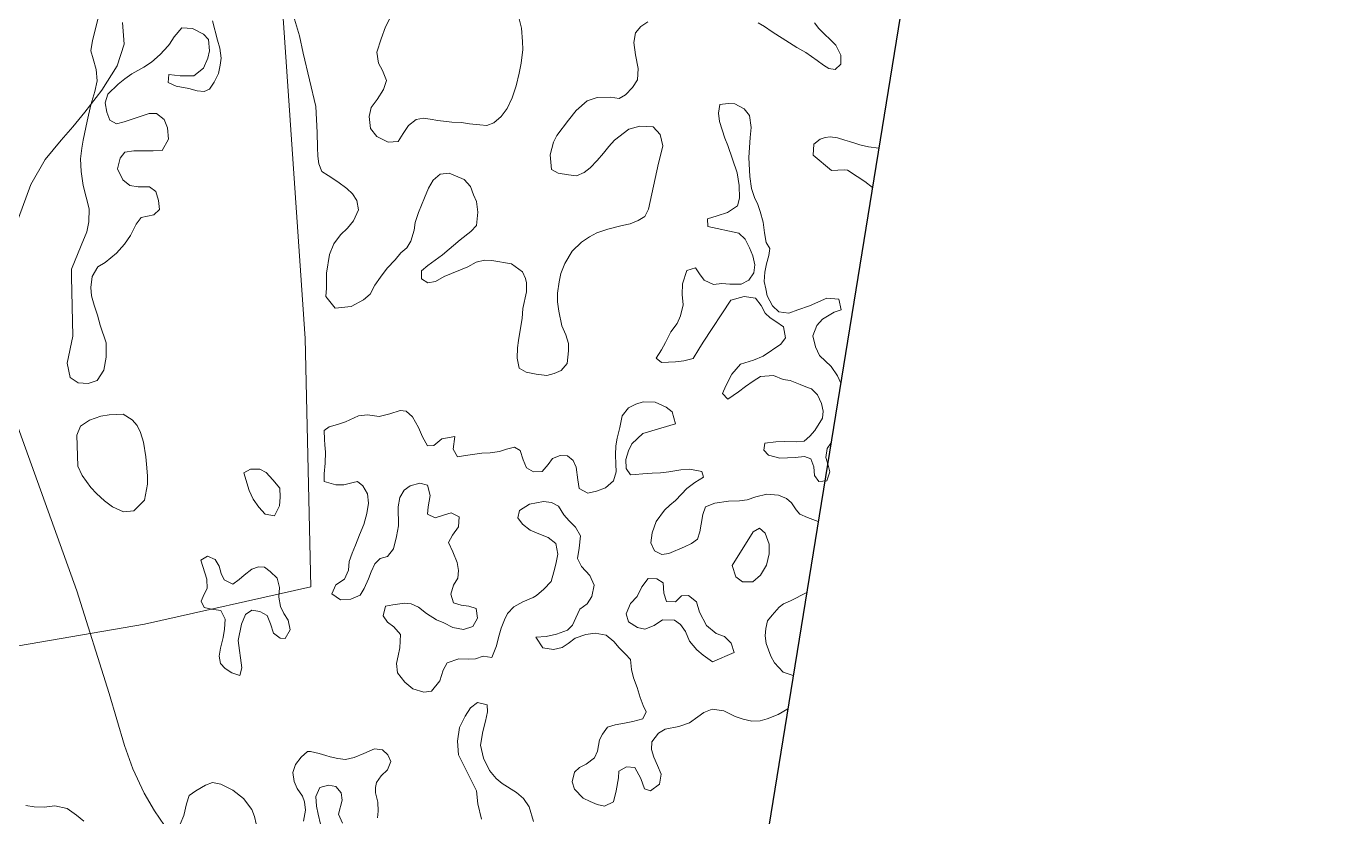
# Model space of a CAD drawing. Header units: metres. Extents: x 4652992 to 4879070, y 2074171 to 2309877.
# Drawn here: x 4654432.9 to 4654521.1, y 2308099.7 to 2308153 of the extents above; entities that cross this region are included whole.
import ezdxf

# ---------------------------------------------------------------- set-up
doc = ezdxf.new("R2010")
doc.units = ezdxf.units.M
doc.header["$MEASUREMENT"] = 0
for name, color, linetype, lineweight in [('Level 1', 2, 'Continuous', 0), ('Level 37', 3, 'Continuous', 0), ('Level 40', 1, 'Continuous', 0)]:
    doc.layers.add(name, color=color, linetype=linetype, lineweight=lineweight)
doc.layers.add('Limite', color=38, linetype='Continuous', lineweight=0, plot=False)

msp = doc.modelspace()

# ---------------------------------------------------------------- linework, layer by layer
at = {"layer": 'Level 1'}
for points in [[(4654432.35182, 2308140.018078, 1341.96), (4654433.173822, 2308142.286413, 1341.8), (4654434.144555, 2308143.977938, 1341.68), (4654435.214442, 2308145.284923, 1341.62), (4654436.012566, 2308146.174817, 1341.56), (4654436.818119, 2308147.169631, 1341.5), (4654437.954745, 2308148.645728, 1341.36), (4654438.98876, 2308150.279054, 1341.32), (4654439.457403, 2308151.751344, 1341.28), (4654439.359841, 2308153.199563, 1341.24)], [(4654442.174051, 2308099.0859, 1343.66), (4654441.509646, 2308100.084576, 1343.54), (4654440.807065, 2308101.258053, 1343.52), (4654440.041839, 2308102.9152, 1343.46), (4654439.499828, 2308104.482306, 1343.42), (4654438.447305, 2308107.989409, 1343), (4654436.268818, 2308114.91351, 1342.7), (4654431.699272, 2308127.633639, 1342.14)]]:
    msp.add_polyline3d(points, dxfattribs=at)
at = {"layer": 'Level 37'}
for points in [[(4654452.388761, 2308192.861637, 1343.082363), (4654447.265871, 2308190.915306, 1342.132363), (4654447.345805, 2308181.879299, 1341.972363), (4654447.612372, 2308177.393826, 1342.392363), (4654448.501553, 2308167.811858, 1344.272363), (4654450.190112, 2308153.504967, 1348.322363), (4654451.654963, 2308131.904718, 1348.582363)], [(4654451.654963, 2308131.904718, 1348.582363), (4654452.046269, 2308115.17566, 1351.742363), (4654440.835905, 2308112.654296, 1344.262363), (4654430.237765, 2308110.827157, 1344.742363)]]:
    msp.add_polyline3d(points, dxfattribs=at)
at = {"layer": 'Level 40', "color": 3}
for points in [[(4654437.861202, 2308154.122912, 1343.407311), (4654437.331182, 2308151.986904, 1343.367311), (4654437.227876, 2308151.2858, 1343.467311), (4654437.372844, 2308150.749962, 1343.527311), (4654437.588737, 2308150.046342, 1343.527311), (4654437.639811, 2308149.283596, 1343.527311), (4654437.483304, 2308148.547077, 1343.527311), (4654437.219346, 2308147.663152, 1343.527311), (4654436.966852, 2308146.546568, 1343.567311), (4654436.694529, 2308145.265026, 1343.687311), (4654436.614181, 2308144.743611, 1343.707311), (4654436.533822, 2308144.007195, 1343.787311), (4654436.566116, 2308143.156066, 1343.907311), (4654436.702719, 2308142.222611, 1344.127311), (4654437.100072, 2308140.653337, 1344.127311), (4654437.096898, 2308139.778598, 1344.327311), (4654436.952912, 2308139.101001, 1344.407311), (4654436.559604, 2308138.181559, 1344.547311), (4654435.928427, 2308136.572612, 1344.667311), (4654435.909624, 2308136.054225, 1344.787311), (4654436.018949, 2308132.054746, 1345.187311)], [(4654450.869085, 2308153.653946, 1350.768935), (4654451.275564, 2308152.301109, 1350.968935), (4654451.528157, 2308151.14444, 1351.048935), (4654452.370541, 2308147.54717, 1351.128935), (4654452.462194, 2308145.785251, 1351.248935), (4654452.495297, 2308144.782206, 1351.408935), (4654452.507864, 2308144.198415, 1351.568935), (4654452.591857, 2308143.683713, 1351.568935), (4654452.789579, 2308143.174468, 1351.408935), (4654453.207404, 2308142.899037, 1351.328935), (4654453.871694, 2308142.464711, 1351.328935), (4654454.476207, 2308142.014384, 1351.328935), (4654454.849583, 2308141.664591, 1351.328935), (4654455.145707, 2308141.219165, 1351.328935), (4654455.260355, 2308140.587742, 1351.328935), (4654454.929586, 2308139.849584, 1351.288935), (4654454.510532, 2308139.350141, 1351.288935), (4654454.04335, 2308138.887785, 1351.288935), (4654453.600998, 2308138.282164, 1351.288935), (4654453.30303, 2308137.565279, 1351.128935), (4654453.110207, 2308136.301876, 1351.128935), (4654453.089358, 2308135.309375, 1351.128935), (4654453.047972, 2308134.736127, 1351.168935), (4654453.690496, 2308133.94618, 1351.288935), (4654454.758513, 2308134.069657, 1351.128935), (4654455.588035, 2308134.516569, 1351.048935), (4654456.037744, 2308134.899291, 1351.048935), (4654456.366366, 2308135.499454, 1351.008935), (4654456.737292, 2308136.035986, 1351.048935), (4654457.179644, 2308136.641607, 1351.048935), (4654457.724077, 2308137.199596, 1351.168935), (4654458.11033, 2308137.677767, 1351.248935), (4654458.521413, 2308138.012672, 1351.248935), (4654458.788112, 2308138.458841, 1351.288935), (4654459.010976, 2308139.218086, 1351.288935), (4654459.067689, 2308139.732973, 1351.328935), (4654459.300055, 2308140.407313, 1351.368935), (4654459.710221, 2308141.379098, 1351.408935), (4654459.969563, 2308142.048166, 1351.368935), (4654460.280712, 2308142.568696, 1351.368935), (4654460.763222, 2308142.972691, 1351.368935), (4654461.370495, 2308143.047795, 1351.408935), (4654462.375974, 2308142.629841, 1351.568935), (4654462.80698, 2308142.158055, 1351.648935), (4654462.993054, 2308141.595722, 1351.688935), (4654463.202425, 2308141.139566, 1351.808935), (4654463.299599, 2308140.42851, 1352.008935), (4654463.215295, 2308139.531457, 1352.248935), (4654462.813714, 2308139.111647, 1352.288935), (4654462.101599, 2308138.558744, 1352.288935), (4654460.922303, 2308137.543485, 1352.208935), (4654459.920805, 2308136.825672, 1352.208935), (4654459.503897, 2308136.464223, 1352.208935), (4654459.501137, 2308135.938792, 1352.688935), (4654459.918962, 2308135.663361, 1352.848935), (4654460.445307, 2308135.75428, 1352.968935), (4654461.024072, 2308136.084099, 1353.088935), (4654462.630697, 2308136.739021, 1353.088935), (4654463.176661, 2308137.047568, 1353.088935), (4654463.741631, 2308137.186304, 1353.328935), (4654464.244678, 2308137.171045, 1353.568935), (4654465.572341, 2308136.939273, 1353.928935), (4654466.300086, 2308136.409498, 1354.408935), (4654466.509457, 2308135.953343, 1354.808935), (4654466.586094, 2308135.66154, 1355.208935), (4654466.565859, 2308135.056475, 1355.408935), (4654466.32123, 2308133.94161, 1355.408935), (4654466.283522, 2308133.256912, 1355.408935), (4654466.199832, 2308132.747297, 1355.568935), (4654466.044102, 2308131.781154, 1355.688935), (4654465.960413, 2308131.271538, 1355.808935), (4654465.949681, 2308130.581569, 1355.968935), (4654466.08548, 2308129.91833, 1356.128935), (4654466.557258, 2308129.632355, 1356.168935), (4654467.231665, 2308129.500561, 1356.128935), (4654467.944698, 2308129.416584, 1356.208935), (4654468.449891, 2308129.539319, 1356.328935), (4654468.918605, 2308129.752231, 1356.368935), (4654469.304858, 2308130.230402, 1356.368935), (4654469.404489, 2308131.069094, 1356.288935), (4654469.401425, 2308131.567981, 1356.208935), (4654469.221176, 2308132.156859, 1356.128935), (4654468.959999, 2308132.761552, 1356.088935), (4654468.753388, 2308133.743139, 1355.968935), (4654468.665717, 2308134.36929, 1355.848935), (4654468.65315, 2308134.953081, 1355.728935), (4654468.768109, 2308135.733413, 1355.688935), (4654468.890424, 2308136.290846, 1355.648935), (4654469.149766, 2308136.959914, 1355.608935), (4654469.644539, 2308137.804435, 1355.608935), (4654470.281549, 2308138.399698, 1355.568935), (4654470.812187, 2308138.766604, 1355.568935), (4654471.319526, 2308139.027334, 1355.568935), (4654472.0485, 2308139.272433, 1355.568935), (4654473.03191, 2308139.523176, 1355.568935), (4654473.564079, 2308139.640639, 1355.648935), (4654474.09257, 2308139.869552, 1355.648935), (4654474.545957, 2308140.140825, 1355.528935), (4654474.791504, 2308140.61881, 1355.288935), (4654475.472972, 2308143.724507, 1354.888935), (4654475.633912, 2308144.329757, 1354.808935), (4654475.756227, 2308144.88719, 1354.688935), (4654475.589774, 2308145.66715, 1354.088935), (4654475.11064, 2308146.176023, 1353.888935), (4654474.218276, 2308146.211998, 1353.688935), (4654473.473975, 2308146.025259, 1353.688935), (4654472.493629, 2308145.27563, 1353.648935), (4654472.119025, 2308144.850548, 1353.648935), (4654471.765572, 2308144.39365, 1353.408935), (4654471.346518, 2308143.894207, 1353.328935), (4654470.873512, 2308143.405307, 1353.328935), (4654470.468253, 2308143.096946, 1353.328935), (4654469.939762, 2308142.868033, 1353.248935), (4654469.394412, 2308142.946924, 1353.168935), (4654468.71418, 2308143.052174, 1353.128935), (4654468.263554, 2308143.306332, 1353.088935), (4654468.170673, 2308144.293376, 1353.088935), (4654468.384034, 2308145.137526, 1353.168935), (4654468.623757, 2308145.588967, 1353.248935), (4654469.413737, 2308146.624941, 1353.488935), (4654469.92169, 2308147.273108, 1353.688935), (4654470.657103, 2308147.932189, 1354.048935), (4654471.3263, 2308148.161287, 1354.048935), (4654472.230313, 2308148.178402, 1354.048935), (4654472.829616, 2308148.088967, 1354.408935), (4654473.250202, 2308148.338967, 1354.848935), (4654473.723208, 2308148.827867, 1354.888935), (4654474.061333, 2308149.343126, 1354.888935), (4654474.089538, 2308150.112728, 1354.808935), (4654473.925231, 2308151.030683, 1354.608935), (4654473.797403, 2308151.85846, 1354.608935), (4654473.910215, 2308152.500798, 1354.608935), (4654474.284819, 2308152.92588, 1354.648935), (4654474.749855, 2308153.250241, 1354.848935)], [(4654436.018949, 2308132.054746, 1345.187311), (4654435.633941, 2308130.24291, 1345.267311), (4654435.825828, 2308129.283022, 1345.267311), (4654436.374498, 2308128.927388, 1345.267311), (4654437.032712, 2308128.872314, 1345.227311), (4654437.653386, 2308129.070481, 1345.187311), (4654438.093624, 2308129.780874, 1345.127311), (4654438.245965, 2308130.641088, 1345.107311), (4654438.253316, 2308131.607134, 1345.047311), (4654437.853858, 2308132.808251, 1344.987311), (4654437.678646, 2308133.488364, 1344.947311), (4654437.456493, 2308134.162523, 1344.907311), (4654437.268761, 2308134.783715, 1344.907311), (4654437.220805, 2308135.34619, 1344.907311), (4654437.301164, 2308136.082606, 1344.927311), (4654437.699674, 2308136.739929, 1344.967311), (4654438.186832, 2308137.026273, 1345.027311), (4654438.945221, 2308137.657574, 1345.087311), (4654439.486638, 2308138.270911, 1345.187311), (4654439.898705, 2308138.848732, 1345.287311), (4654440.275315, 2308139.617944, 1345.407311), (4654440.612269, 2308140.057238, 1345.567311), (4654441.472863, 2308140.238056, 1345.747311), (4654441.841107, 2308140.609651, 1345.867311), (4654441.787939, 2308141.219242, 1345.787311), (4654441.597076, 2308141.825703, 1345.687311), (4654441.17671, 2308142.140277, 1345.487311), (4654440.412093, 2308142.124522, 1345.347311), (4654439.839418, 2308142.223889, 1345.287311), (4654439.373158, 2308142.609086, 1345.087311), (4654439.011228, 2308143.341962, 1344.967311), (4654439.193813, 2308144.0579, 1344.947311), (4654439.509903, 2308144.470658, 1345.027311), (4654440.108666, 2308144.565711, 1345.107311), (4654440.714725, 2308144.551801, 1345.227311), (4654441.429271, 2308144.546873, 1345.327311), (4654442.030117, 2308144.580079, 1345.387311), (4654442.450538, 2308145.340515, 1345.347311), (4654442.384859, 2308146.106187, 1345.167311), (4654442.152269, 2308146.659578, 1345.027311), (4654441.645327, 2308147.068283, 1344.647311), (4654441.144624, 2308147.076445, 1344.267311), (4654440.141113, 2308146.724611, 1344.267311), (4654439.473498, 2308146.520491, 1344.227311), (4654438.941493, 2308146.381349, 1343.947311), (4654438.490872, 2308146.625196, 1343.807311), (4654438.298963, 2308147.15508, 1343.727311), (4654438.190509, 2308147.791104, 1343.707311), (4654438.362656, 2308148.386273, 1343.807311), (4654439.065761, 2308149.044007, 1343.867311), (4654439.507025, 2308149.400974, 1343.947311), (4654439.974365, 2308149.73736, 1344.127311), (4654440.800549, 2308150.186147, 1344.307311), (4654441.300227, 2308150.531412, 1344.587311), (4654441.881278, 2308151.044665, 1344.887311), (4654442.434168, 2308151.640346, 1345.187311), (4654442.517624, 2308151.746487, 1345.767311), (4654442.837892, 2308152.250553, 1345.827311), (4654443.358445, 2308152.837355, 1345.827311), (4654444.081334, 2308152.800041, 1346.167311), (4654444.805248, 2308152.409299, 1346.427311), (4654445.140075, 2308152.050432, 1346.527311), (4654445.208883, 2308151.29949, 1346.527311), (4654445.102458, 2308150.798657, 1346.507311), (4654444.806174, 2308150.120854, 1346.327311), (4654444.166709, 2308149.619304, 1346.087311), (4654443.235191, 2308149.606269, 1345.727311), (4654442.481011, 2308149.711282, 1345.387311), (4654442.438214, 2308149.15163, 1345.847311), (4654442.968114, 2308148.922615, 1346.087311), (4654443.815129, 2308148.752932, 1346.347311), (4654444.389887, 2308148.591718, 1346.567311), (4654444.855122, 2308148.559947, 1347.107311), (4654445.208752, 2308148.719466, 1347.667311), (4654445.537363, 2308149.191145, 1347.667311), (4654445.811736, 2308149.765835, 1347.747311), (4654445.930682, 2308150.325589, 1347.687311), (4654446.001639, 2308150.802813, 1347.447311), (4654445.902576, 2308151.483028, 1347.287311), (4654445.754478, 2308152.004135, 1347.187311), (4654445.423871, 2308153.314319, 1347.007311)], [(4654463.438621, 2308146.31302, 1352.773515), (4654462.729095, 2308146.379259, 1352.673515), (4654462.187981, 2308146.45741, 1352.653515), (4654461.544461, 2308146.479914, 1352.553515), (4654460.592331, 2308146.610099, 1352.333515), (4654460.094583, 2308146.679544, 1352.273515), (4654459.643335, 2308146.754895, 1352.033515), (4654459.14315, 2308146.672418, 1351.733515), (4654458.63182, 2308146.256872, 1351.533515), (4654458.275145, 2308145.718831, 1351.133515), (4654457.932924, 2308145.177887, 1350.973515), (4654457.259276, 2308145.130235, 1350.913515), (4654456.485483, 2308145.52944, 1350.773515), (4654456.070458, 2308146.054754, 1350.653515), (4654455.973272, 2308146.866807, 1350.653515), (4654456.119389, 2308147.477603, 1350.673515), (4654456.51943, 2308148.006938, 1350.693515), (4654456.950819, 2308148.682392, 1350.713515), (4654457.143436, 2308149.299093, 1350.773515), (4654456.88167, 2308149.976534, 1350.773515), (4654456.611197, 2308150.472828, 1350.633515), (4654456.495203, 2308151.197209, 1350.473515), (4654456.782561, 2308152.114955, 1350.333515), (4654457.073751, 2308152.910003, 1350.233515), (4654457.337425, 2308153.436232, 1350.033515)], [(4654466.086032, 2308153.453164, 1353.210038), (4654466.241973, 2308152.81552, 1353.430038), (4654466.314708, 2308151.93037, 1353.430038), (4654466.321571, 2308151.384923, 1353.450038), (4654466.219912, 2308150.472711, 1353.470038), (4654466.089042, 2308149.784007, 1353.490038), (4654465.87925, 2308148.940204, 1353.490038), (4654465.61381, 2308148.123151, 1353.490038), (4654465.279138, 2308147.413307, 1353.450038), (4654464.87319, 2308146.873263, 1353.370038), (4654464.368604, 2308146.446349, 1353.330038), (4654463.899949, 2308146.260916, 1353.250038), (4654463.438621, 2308146.31302, 1352.773515)], [(4654482.189796, 2308153.180444, 1359.488935), (4654482.613446, 2308152.931558, 1359.768935), (4654483.117426, 2308152.573964, 1359.788935), (4654484.296817, 2308151.824337, 1359.908935), (4654484.795894, 2308151.512966, 1360.028935), (4654485.394972, 2308151.181505, 1360.508935), (4654486.156521, 2308150.636454, 1360.708935), (4654486.581041, 2308150.324982, 1360.948935), (4654486.94977, 2308150.100114, 1361.468935), (4654487.381474, 2308150.028464, 1361.808935), (4654487.757893, 2308150.390135, 1361.908935), (4654487.743267, 2308151.011314, 1362.248935), (4654487.408096, 2308151.666733, 1362.368935), (4654486.267166, 2308152.800689, 1362.348935), (4654485.989985, 2308153.173035, 1362.548935)], [(4654487.745104, 2308128.9091, 1361.107192), (4654487.534636, 2308129.38462, 1360.868935), (4654487.104367, 2308130.013907, 1360.588935), (4654486.312047, 2308130.761167, 1360.348935), (4654486.050081, 2308131.341563, 1360.208935), (4654485.868504, 2308132.086758, 1360.028935), (4654486.139172, 2308132.786334, 1360.028935), (4654486.528102, 2308133.205807, 1360.008935), (4654487.302327, 2308133.683586, 1360.048935), (4654487.784073, 2308133.843147, 1360.108935), (4654487.610527, 2308134.55657, 1359.908935), (4654486.820323, 2308134.624847, 1359.828935), (4654485.635358, 2308134.108953, 1359.828935), (4654484.862061, 2308133.842095, 1359.828935), (4654484.247262, 2308133.618789, 1359.588935), (4654483.580728, 2308133.707458, 1359.268935), (4654483.146402, 2308134.111375, 1359.028935), (4654482.800073, 2308134.784114, 1358.728935), (4654482.693899, 2308135.257816, 1358.328935), (4654482.590853, 2308135.745969, 1358.288935), (4654482.639626, 2308136.38457, 1358.288935), (4654482.747317, 2308136.951018, 1357.968935), (4654482.894739, 2308137.494406, 1357.728935), (4654482.969379, 2308137.97702, 1357.408935), (4654482.730152, 2308138.386977, 1357.148935), (4654482.601239, 2308139.031118, 1357.088935), (4654482.530821, 2308139.738901, 1356.788935), (4654482.317545, 2308140.475385, 1356.548935), (4654482.1511, 2308140.946116, 1356.508935), (4654481.93867, 2308141.411007, 1356.488935), (4654481.74323, 2308142.023275, 1356.488935), (4654481.617021, 2308142.817663, 1356.548935), (4654481.554294, 2308144.111984, 1356.908935), (4654481.653191, 2308145.46431, 1357.228935), (4654481.708219, 2308146.131813, 1357.468935), (4654481.599424, 2308146.937781, 1357.348935), (4654481.234752, 2308147.38802, 1357.088935), (4654480.607101, 2308147.725221, 1356.788935), (4654480.162887, 2308147.739069, 1356.488935), (4654479.596777, 2308147.671851, 1356.348935), (4654479.51453, 2308147.085212, 1356.208935), (4654479.587652, 2308146.527676, 1356.168935), (4654479.940154, 2308145.401324, 1356.168935), (4654480.146329, 2308144.907532, 1356.188935), (4654480.778633, 2308143.076569, 1356.188935), (4654480.906618, 2308142.221508, 1356.188935), (4654480.931473, 2308141.372088, 1356.188935), (4654480.787179, 2308140.843151, 1356.128935), (4654480.125465, 2308140.403085, 1355.968935), (4654479.418696, 2308140.168098, 1355.848935), (4654478.778452, 2308139.964983, 1355.828935), (4654478.803814, 2308139.462279, 1356.108935), (4654480.883298, 2308139.014354, 1356.608935), (4654481.300211, 2308138.598857, 1356.748935), (4654481.593876, 2308138.027171, 1356.908935), (4654481.816113, 2308137.469836, 1357.048935), (4654481.968695, 2308136.866178, 1357.168935), (4654481.884672, 2308136.340212, 1357.188935), (4654481.551534, 2308135.834135, 1357.188935), (4654481.033608, 2308135.576289, 1357.168935), (4654480.273752, 2308135.578153, 1356.948935), (4654479.743821, 2308135.609221, 1356.808935), (4654479.18084, 2308135.556454, 1356.628935), (4654478.554965, 2308135.832982, 1356.368935), (4654478.233151, 2308136.274611, 1356.308935), (4654477.959097, 2308136.661408, 1355.948935), (4654477.371094, 2308136.493035, 1355.888935), (4654477.088338, 2308135.59986, 1355.968935), (4654477.066785, 2308134.880395, 1356.108935), (4654477.140331, 2308134.187062, 1356.228935), (4654476.945995, 2308133.426914, 1356.328935), (4654476.719113, 2308132.929648, 1356.428935), (4654476.29578, 2308132.351217, 1356.528935), (4654475.947426, 2308131.63709, 1356.748935), (4654475.677687, 2308131.148435, 1356.768935), (4654475.317753, 2308130.587425, 1356.768935), (4654475.670843, 2308130.290303, 1356.968935), (4654476.617769, 2308130.326252, 1357.028935), (4654477.17272, 2308130.410791, 1357.048935), (4654477.814739, 2308130.553232, 1357.088935), (4654478.176025, 2308131.189366, 1357.088935), (4654478.488622, 2308131.669411, 1357.068935), (4654480.351694, 2308134.491882, 1356.868935), (4654481.242405, 2308134.750231, 1357.008935), (4654482.005812, 2308134.627021, 1357.228935), (4654482.375387, 2308134.13056, 1357.568935), (4654482.652992, 2308133.622417, 1357.908935), (4654482.985541, 2308133.299264, 1358.108935), (4654483.379714, 2308133.054205, 1358.308935), (4654483.883694, 2308132.696612, 1358.528935), (4654484.019286, 2308131.945577, 1358.568935), (4654483.719199, 2308131.523334, 1358.568935), (4654482.517667, 2308130.724267, 1358.568935), (4654481.876071, 2308130.446028, 1358.548935), (4654480.98536, 2308130.187679, 1358.408935), (4654480.405305, 2308129.505022, 1358.348935), (4654479.998456, 2308128.727251, 1358.348935), (4654479.782733, 2308128.212665, 1358.388935), (4654480.145629, 2308127.823099, 1358.668935), (4654480.862711, 2308128.312358, 1358.288935), (4654481.327973, 2308128.671258, 1358.288935), (4654481.83922, 2308129.036, 1358.388935), (4654482.352243, 2308129.340069, 1358.448935), (4654483.219708, 2308129.422139, 1358.628935), (4654483.877282, 2308129.154321, 1359.168935), (4654484.337558, 2308129.076931, 1359.388935), (4654485.009418, 2308128.806243, 1359.788935), (4654485.504945, 2308128.616218, 1360.328935), (4654485.78128, 2308128.515465, 1360.768935), (4654486.183906, 2308128.102838, 1360.768935), (4654486.460158, 2308127.519572, 1360.948935), (4654486.560077, 2308127.016969, 1361.148935), (4654486.517136, 2308126.543066, 1361.308935), (4654486.008934, 2308125.710261, 1361.328935), (4654485.672245, 2308125.32553, 1361.348935), (4654485.27351, 2308124.998502, 1361.348935), (4654484.756513, 2308124.951575, 1361.308935), (4654483.956926, 2308124.9765, 1361.088935), (4654483.3685, 2308124.943924, 1360.988935), (4654482.635863, 2308124.864925, 1360.968935), (4654482.561223, 2308124.382311, 1361.128935), (4654482.890645, 2308124.044707, 1361.348935), (4654483.635287, 2308123.834793, 1361.528935), (4654484.674183, 2308123.882423, 1361.888935), (4654485.300563, 2308123.952611, 1362.248935), (4654485.730916, 2308123.805838, 1362.648935), (4654485.941994, 2308123.265823, 1362.908935), (4654485.977161, 2308122.670675, 1363.108935), (4654486.279786, 2308122.278138, 1363.348935), (4654486.807941, 2308122.307744, 1363.488935), (4654487.0027, 2308122.932095, 1363.308935), (4654486.890271, 2308123.376896, 1362.928935), (4654486.733209, 2308123.890979, 1362.708935), (4654486.835998, 2308124.50365, 1362.228935), (4654487.086242, 2308124.844649, 1362.10147)], [(4654490.311967, 2308144.743789, 1362.188935), (4654489.610598, 2308144.830731, 1362.188935), (4654489.028004, 2308144.962853, 1361.908935), (4654488.831129, 2308145.017484, 1361.428935), (4654488.332475, 2308145.193058, 1361.008935), (4654488.024441, 2308145.2851, 1360.428935), (4654487.533817, 2308145.428904, 1360.288935), (4654487.027556, 2308145.500453, 1360.288935), (4654486.702531, 2308145.445118, 1359.768935), (4654486.368124, 2308145.346431, 1359.148935), (4654485.934561, 2308144.996241, 1358.848935), (4654485.881309, 2308144.268065, 1358.988935), (4654487.115562, 2308143.220914, 1359.588935), (4654487.976772, 2308143.274083, 1359.948935), (4654488.197316, 2308143.259934, 1360.808935), (4654488.863343, 2308142.824548, 1361.068935), (4654489.370451, 2308142.481406, 1361.068935), (4654489.880903, 2308142.084606, 1361.342128)], [(4654486.233135, 2308119.581931, 1364.011079), (4654485.515732, 2308119.84177, 1363.988935), (4654485.002235, 2308120.079504, 1363.808935), (4654484.738445, 2308120.372154, 1363.448935), (4654484.437565, 2308120.837108, 1363.448935), (4654484.099429, 2308121.129657, 1362.988935), (4654483.551226, 2308121.344364, 1362.668935), (4654482.766288, 2308121.426613, 1362.488935), (4654482.025205, 2308121.230281, 1362.408935), (4654481.432816, 2308121.034148, 1362.208935), (4654480.928467, 2308120.970273, 1361.988935), (4654480.193039, 2308120.937685, 1361.988935), (4654479.272936, 2308120.807181, 1361.868935), (4654478.642736, 2308120.573654, 1361.848935), (4654478.453515, 2308120.041971, 1361.988935), (4654478.345405, 2308119.404111, 1362.188935), (4654478.247884, 2308118.884042, 1362.508935), (4654478.096474, 2308118.389753, 1362.648935), (4654477.691144, 2308118.096204, 1362.688935), (4654477.22699, 2308117.874391, 1362.688935), (4654476.17538, 2308117.41049, 1362.488935), (4654475.68528, 2308117.343761, 1362.308935), (4654475.192241, 2308117.607376, 1362.308935), (4654474.949629, 2308118.135606, 1362.308935), (4654475.035452, 2308118.807907, 1361.948935), (4654475.320198, 2308119.57527, 1361.688935), (4654475.873834, 2308120.348741, 1361.368935), (4654476.22838, 2308120.682438, 1361.188935), (4654476.622567, 2308120.993207, 1360.968935), (4654477.00999, 2308121.410254, 1360.648935), (4654477.376956, 2308121.801419, 1360.588935), (4654477.909968, 2308122.204298, 1360.588935), (4654478.493764, 2308122.567029, 1360.308935), (4654478.397296, 2308122.946081, 1359.928935), (4654477.582032, 2308123.094359, 1359.728935), (4654476.981049, 2308123.064825, 1359.608935), (4654476.174933, 2308122.911494, 1359.568935), (4654475.596238, 2308122.847519, 1359.548935), (4654475.044209, 2308122.838158, 1359.528935), (4654474.40852, 2308122.785597, 1359.528935), (4654473.896132, 2308122.753309, 1359.448935), (4654473.578287, 2308122.727028, 1359.028935), (4654473.299695, 2308123.157542, 1358.848935), (4654473.264046, 2308123.749247, 1358.748935), (4654473.451437, 2308124.341252, 1358.608935), (4654473.670984, 2308124.806906, 1358.528935), (4654474.414783, 2308125.497328, 1358.328935), (4654476.625059, 2308126.163868, 1358.308935), (4654476.384443, 2308126.976486, 1358.208935), (4654475.989313, 2308127.280449, 1358.148935), (4654475.242907, 2308127.609793, 1358.028935), (4654474.445551, 2308127.634574, 1357.848935), (4654473.936823, 2308127.481643, 1357.768935), (4654473.437963, 2308127.236802, 1357.748935), (4654473.011453, 2308126.707672, 1357.748935), (4654472.854943, 2308125.914627, 1357.748935), (4654472.682355, 2308125.184758, 1357.808935), (4654472.602187, 2308124.676202, 1358.028935), (4654472.560385, 2308124.07003, 1358.128935), (4654472.589825, 2308123.449591, 1358.328935), (4654472.609396, 2308122.921061, 1358.548935), (4654472.436253, 2308122.326203, 1358.808935), (4654471.901966, 2308121.848635, 1359.108935), (4654471.286014, 2308121.612254, 1359.168935), (4654470.709148, 2308121.487957, 1359.188935), (4654470.12258, 2308121.80028, 1359.048935), (4654470.023728, 2308122.374665, 1358.668935), (4654469.926871, 2308123.233438, 1358.468935), (4654469.72573, 2308123.678419, 1358.168935), (4654469.336809, 2308124.011116, 1358.088935), (4654468.851089, 2308124.033443, 1357.628935), (4654468.329941, 2308123.823043, 1357.388935), (4654468.034218, 2308123.417611, 1357.368935), (4654467.634376, 2308122.943096, 1357.388935), (4654467.036497, 2308122.927929, 1357.228935), (4654466.57506, 2308123.200204, 1357.088935), (4654466.360945, 2308123.722727, 1356.888935), (4654466.143172, 2308124.365894, 1356.628935), (4654465.761015, 2308124.592314, 1356.348935), (4654465.238038, 2308124.442236, 1356.288935), (4654464.760911, 2308124.297965, 1356.048935), (4654464.13326, 2308124.213816, 1356.028935), (4654463.575022, 2308124.175722, 1356.028935), (4654462.47152, 2308124.02199, 1356.048935), (4654461.932465, 2308123.935088, 1356.008935), (4654461.626651, 2308124.445997, 1355.748935), (4654461.738586, 2308125.307924, 1355.548935), (4654460.872372, 2308125.151639, 1355.348935), (4654460.330046, 2308124.705659, 1355.308935), (4654459.906253, 2308124.670618, 1354.848935), (4654459.562074, 2308125.279143, 1354.528935), (4654459.29845, 2308125.916503, 1354.028935), (4654458.904761, 2308126.639865, 1353.608935), (4654458.465056, 2308127.01271, 1353.428935), (4654458.056787, 2308127.049505, 1353.008935), (4654457.369593, 2308126.827392, 1352.808935), (4654456.648968, 2308126.65694, 1352.688935), (4654455.87024, 2308126.767923, 1352.548935), (4654455.245694, 2308126.698141, 1352.428935), (4654454.372551, 2308126.303422, 1352.428935), (4654453.840259, 2308126.110243, 1352.428935), (4654453.285681, 2308125.951505, 1352.528935), (4654452.949762, 2308125.704011, 1352.948935), (4654452.95381, 2308125.103645, 1353.368935), (4654452.996389, 2308124.750374, 1353.948935), (4654453.036418, 2308124.247725, 1353.948935), (4654453.009418, 2308123.503689, 1353.948935), (4654452.942779, 2308122.78258, 1353.948935), (4654452.936958, 2308122.274124, 1353.948935), (4654453.736698, 2308122.054011, 1354.148935), (4654454.268268, 2308122.03749, 1354.208935), (4654454.897194, 2308122.196328, 1354.328935), (4654455.178503, 2308122.259903, 1354.808935), (4654455.54824, 2308121.976015, 1355.008935), (4654455.85095, 2308121.450738, 1355.008935), (4654455.937383, 2308120.818885, 1354.948935), (4654455.827998, 2308120.106337, 1354.888935), (4654455.60956, 2308119.37066, 1354.748935), (4654455.326089, 2308118.677986, 1354.668935), (4654455.042619, 2308117.985311, 1354.548935), (4654454.821797, 2308117.444968, 1354.488935), (4654454.623262, 2308116.870183, 1354.428935), (4654454.587669, 2308116.292745, 1354.388935), (4654454.308578, 2308115.689126, 1354.248935), (4654453.718573, 2308115.297661, 1354.208935), (4654453.456835, 2308114.705556, 1354.328935), (4654454.053272, 2308114.301323, 1354.468935), (4654454.728602, 2308114.330958, 1354.588935), (4654455.368117, 2308114.607586, 1354.828935), (4654455.627304, 2308115.050313, 1355.108935), (4654455.918814, 2308115.7114, 1355.168935), (4654456.109864, 2308116.182761, 1355.168935), (4654456.362288, 2308116.731765, 1355.248935), (4654456.719939, 2308117.079829, 1355.508935), (4654457.20821, 2308117.20688, 1355.828935), (4654457.606222, 2308117.741716, 1356.128935), (4654457.814792, 2308118.569302, 1356.308935), (4654457.94153, 2308119.293364, 1356.448935), (4654457.920461, 2308120.571637, 1356.388935), (4654458.039715, 2308121.192277, 1356.368935), (4654458.339818, 2308121.686765, 1356.328935), (4654458.730901, 2308121.983168, 1356.528935), (4654459.391427, 2308122.150666, 1356.648935), (4654459.89816, 2308122.019209, 1356.868935), (4654460.092372, 2308121.335794, 1357.028935), (4654459.956319, 2308120.56863, 1357.028935), (4654459.907753, 2308120.068735, 1357.108935), (4654460.42125, 2308119.831001, 1357.228935), (4654461.042136, 2308120.021426, 1357.328935), (4654461.501911, 2308120.154184, 1357.628935), (4654462.037695, 2308119.882009, 1357.688935), (4654461.997722, 2308119.215515, 1357.628935), (4654461.5935, 2308118.651944, 1357.388935), (4654461.324999, 2308118.166116, 1357.368935), (4654461.617119, 2308117.523049, 1357.508935), (4654461.907964, 2308116.805293, 1357.508935), (4654462.001882, 2308116.276863, 1357.488935), (4654461.947107, 2308115.748234, 1357.348935), (4654461.667461, 2308115.279626, 1357.188935), (4654461.48007, 2308114.687621, 1357.168935), (4654461.664413, 2308114.096116, 1357.088935), (4654462.18229, 2308113.947438, 1357.268935), (4654462.698337, 2308113.859082, 1357.348935), (4654463.187717, 2308113.716111, 1357.448935), (4654463.271045, 2308113.06989, 1357.328935), (4654462.952314, 2308112.489199, 1357.268935), (4654462.331428, 2308112.298773, 1356.988935), (4654461.615903, 2308112.427077, 1356.628935), (4654461.000837, 2308112.745107, 1356.308935), (4654460.509628, 2308112.9484, 1356.208935), (4654459.841949, 2308113.3669, 1356.088935), (4654459.294466, 2308113.791307, 1355.968935), (4654458.809466, 2308114.023334, 1355.848935), (4654458.344203, 2308114.071542, 1355.468935), (4654457.575898, 2308113.955605, 1355.448935), (4654457.082693, 2308113.87451, 1355.168935), (4654456.925628, 2308113.216476, 1355.228935), (4654457.204221, 2308112.785963, 1355.368935), (4654457.642096, 2308112.47344, 1355.448935), (4654458.079251, 2308111.951217, 1355.468935), (4654458.035453, 2308111.060656, 1355.468935), (4654457.917474, 2308110.514705, 1355.428935), (4654457.823058, 2308110.009003, 1355.428935), (4654457.880994, 2308109.382857, 1355.488935), (4654458.381906, 2308108.742944, 1355.528935), (4654458.926284, 2308108.30417, 1355.608935), (4654459.648573, 2308108.069589, 1355.808935), (4654460.170275, 2308108.144978, 1356.048935), (4654460.733779, 2308108.826539, 1356.188935), (4654460.952218, 2308109.562215, 1356.308935), (4654461.234968, 2308110.04519, 1356.388935), (4654462.023176, 2308110.322019, 1356.668935), (4654462.700335, 2308110.291331, 1357.008935), (4654463.135271, 2308110.309151, 1357.508935), (4654463.653314, 2308110.505184, 1357.608935), (4654464.22946, 2308110.419781, 1357.908935), (4654464.545807, 2308111.195805, 1358.168935), (4654464.698492, 2308111.764783, 1358.308935), (4654464.860491, 2308112.376862, 1358.528935), (4654465.087522, 2308112.94594, 1358.828935), (4654465.297755, 2308113.368493, 1359.008935), (4654465.722989, 2308113.822933, 1359.008935), (4654466.317929, 2308114.168444, 1359.108935), (4654467.03179, 2308114.445173, 1359.388935), (4654467.257381, 2308114.59485, 1359.848935), (4654467.750752, 2308115.020657, 1359.908935), (4654468.234255, 2308115.538373, 1359.868935), (4654468.419816, 2308116.1907, 1359.828935), (4654468.545834, 2308116.705062, 1359.728935), (4654468.691755, 2308117.380317, 1359.708935), (4654468.546498, 2308118.083905, 1359.488935), (4654468.027513, 2308118.502605, 1359.408935), (4654467.396924, 2308118.748799, 1359.288935), (4654466.823328, 2308118.98358, 1359.128935), (4654466.301238, 2308119.387913, 1358.908935), (4654465.994149, 2308119.824133, 1358.808935), (4654466.113957, 2308120.309761, 1358.768935), (4654466.787623, 2308120.744428, 1358.768935), (4654467.731288, 2308120.91518, 1358.928935), (4654468.253545, 2308120.855558, 1358.988935), (4654468.721192, 2308120.612017, 1359.188935), (4654469.100078, 2308120.026519, 1359.468935), (4654469.444978, 2308119.627693, 1359.588935), (4654469.872264, 2308119.19738, 1359.768935), (4654470.2053, 2308118.606074, 1359.868935), (4654470.113823, 2308117.770029, 1360.008935), (4654470.007542, 2308117.071847, 1359.948935), (4654470.27865, 2308116.53791, 1359.948935), (4654470.84587, 2308115.929685, 1360.028935), (4654471.123742, 2308115.289471, 1360.028935), (4654470.970336, 2308114.510794, 1360.028935), (4654470.655985, 2308114.019159, 1359.948935), (4654470.163889, 2308113.668041, 1359.808935), (4654469.902151, 2308113.075936, 1359.768935), (4654469.679499, 2308112.595915, 1359.688935), (4654469.339201, 2308112.259364, 1359.488935), (4654468.596843, 2308111.988343, 1359.268935), (4654467.907819, 2308111.826551, 1359.008935), (4654467.212032, 2308111.771036, 1358.868935), (4654467.668923, 2308111.064994, 1359.268935), (4654468.401801, 2308110.948204, 1359.488935), (4654468.967524, 2308111.089721, 1359.688935), (4654469.380893, 2308111.351683, 1359.808935), (4654469.858741, 2308111.705654, 1360.048935), (4654470.569498, 2308111.968015, 1360.148935), (4654471.211397, 2308112.049311, 1360.208935), (4654471.94117, 2308111.918153, 1360.328935), (4654472.457051, 2308111.485087, 1360.328935), (4654472.827343, 2308111.066187, 1360.388935), (4654473.254629, 2308110.635873, 1360.388935), (4654473.59149, 2308110.268635, 1360.548935), (4654473.640113, 2308109.599388, 1360.608935), (4654473.784815, 2308109.03081, 1360.608935), (4654474.03419, 2308108.396304, 1360.608935), (4654474.228401, 2308107.712889, 1360.508935), (4654474.425162, 2308107.178853, 1360.148935), (4654474.629408, 2308106.748239, 1359.888935), (4654474.409861, 2308106.282585, 1359.488935), (4654473.74623, 2308106.100719, 1359.468935), (4654473.186717, 2308105.987936, 1359.468935), (4654472.549752, 2308105.860685, 1359.428935), (4654472.026775, 2308105.710607, 1359.368935), (4654471.704385, 2308105.25056, 1359.068935), (4654471.500361, 2308104.856741, 1358.808935), (4654471.367413, 2308104.103944, 1358.528935), (4654471.147866, 2308103.63829, 1358.368935), (4654470.597501, 2308103.223897, 1358.368935), (4654470.147596, 2308102.99923, 1358.068935), (4654469.813507, 2308102.691414, 1357.788935), (4654469.642194, 2308102.036234, 1357.608935), (4654469.80242, 2308101.539492, 1357.568935), (4654470.383888, 2308100.928413, 1357.548935), (4654470.857744, 2308100.713606, 1357.548935), (4654471.331601, 2308100.498799, 1357.588935), (4654471.841438, 2308100.381709, 1357.628935), (4654472.441313, 2308100.681265, 1357.648935), (4654472.617005, 2308101.425501, 1357.808935), (4654472.763647, 2308102.310455, 1357.988935), (4654472.799794, 2308102.752882, 1358.268935), (4654473.322217, 2308103.037971, 1358.428935), (4654473.864931, 2308103.00423, 1358.548935), (4654474.280907, 2308102.246426, 1358.808935), (4654474.535217, 2308101.565965, 1358.868935), (4654474.921753, 2308101.428601, 1359.188935), (4654475.538426, 2308101.874681, 1359.168935), (4654475.652745, 2308102.541275, 1359.428935), (4654475.394056, 2308103.13268, 1359.588935), (4654475.143406, 2308103.692498, 1359.688935), (4654475.003638, 2308104.215121, 1359.828935), (4654475.009459, 2308104.723576, 1360.008935), (4654475.476884, 2308105.304468, 1360.228935), (4654475.921855, 2308105.575089, 1360.348935), (4654476.840128, 2308105.765915, 1360.348935), (4654477.54778, 2308106.013909, 1360.388935), (4654478.109289, 2308106.411082, 1360.688935), (4654478.528868, 2308106.701777, 1360.868935), (4654479.095866, 2308106.917984, 1361.068935), (4654479.86345, 2308106.824221, 1361.368935), (4654480.643287, 2308106.443215, 1361.768935), (4654481.166098, 2308106.248583, 1362.068935), (4654481.747177, 2308106.117225, 1362.268935), (4654482.316559, 2308106.138099, 1362.208935), (4654482.793686, 2308106.28237, 1362.268935), (4654483.539149, 2308106.567759, 1362.528935), (4654484.185555, 2308106.950635, 1362.79597)], [(4654436.338746, 2308123.313726, 1347.067311), (4654436.646438, 2308122.68386, 1346.947311), (4654437.218032, 2308121.862909, 1346.967311), (4654437.605014, 2308121.462879, 1346.907311), (4654438.140116, 2308120.971745, 1346.887311), (4654438.690869, 2308120.554264, 1346.767311), (4654439.427304, 2308120.222444, 1346.607311), (4654440.128292, 2308120.297018, 1346.527311), (4654440.826184, 2308121.001869, 1346.527311), (4654441.028607, 2308122.097768, 1346.487311), (4654441.035937, 2308122.63381, 1346.467311), (4654441.002585, 2308123.193359, 1346.467311), (4654440.930646, 2308123.929571, 1346.427311), (4654440.774226, 2308124.913068, 1346.387311), (4654440.566677, 2308125.584302, 1346.307311), (4654440.344513, 2308126.043459, 1346.267311), (4654440.012816, 2308126.417057, 1346.227311), (4654439.394258, 2308126.80205, 1346.207311), (4654438.45961, 2308126.774284, 1346.207311), (4654437.904658, 2308126.670454, 1346.227311), (4654437.13064, 2308126.395505, 1346.307311), (4654436.527689, 2308125.994142, 1346.407311), (4654436.276263, 2308125.38414, 1346.487311), (4654436.338746, 2308123.313726, 1347.067311)], [(4654447.877946, 2308121.659099, 1350.825616), (4654448.159811, 2308121.069768, 1351.095616), (4654448.538494, 2308120.544793, 1351.475616), (4654448.965863, 2308120.070971, 1351.705616), (4654449.59177, 2308119.960876, 1351.755616), (4654449.932916, 2308120.638624, 1351.745616), (4654449.987847, 2308121.21381, 1351.655616), (4654449.946072, 2308121.831197, 1351.435616), (4654449.487731, 2308122.372122, 1351.105616), (4654449.037634, 2308122.880945, 1350.895616), (4654448.611043, 2308123.111002, 1350.645616), (4654447.987586, 2308123.091189, 1350.645616), (4654447.529461, 2308122.855567, 1350.545616), (4654447.877946, 2308121.659099, 1350.825616)], [(4654481.841918, 2308118.868767, 1363.328935), (4654482.283785, 2308119.125022, 1363.448935), (4654482.658457, 2308118.795178, 1363.568935), (4654482.914596, 2308118.054395, 1363.688935), (4654482.934722, 2308117.390855, 1363.668935), (4654482.755924, 2308116.632251, 1363.668935), (4654482.344218, 2308115.965257, 1363.628935), (4654481.81614, 2308115.516423, 1363.588935), (4654481.132771, 2308115.518377, 1363.528935), (4654480.669504, 2308115.850974, 1363.468935), (4654480.430718, 2308116.603271, 1363.428935), (4654481.841918, 2308118.868767, 1363.328935)], [(4654447.147719, 2308111.558131, 1350.187311), (4654447.374145, 2308112.65349, 1350.197311), (4654447.649354, 2308113.305643, 1350.247311), (4654448.058764, 2308113.59636, 1350.387311), (4654448.613742, 2308113.508158, 1351.047311), (4654449.10237, 2308113.250724, 1351.367311), (4654449.317606, 2308112.667761, 1351.347311), (4654449.51937, 2308112.057075, 1351.467311), (4654449.983621, 2308111.720869, 1351.877311), (4654450.322932, 2308111.683413, 1352.427311), (4654450.659644, 2308112.270033, 1352.437311), (4654450.51223, 2308112.923077, 1352.317311), (4654450.223951, 2308113.376169, 1352.247311), (4654449.992589, 2308113.848293, 1352.187311), (4654449.885505, 2308114.478062, 1352.057311), (4654449.925343, 2308115.124067, 1351.777311), (4654449.780496, 2308115.753785, 1351.727311), (4654449.297724, 2308116.215364, 1351.727311), (4654448.927055, 2308116.494828, 1351.237311), (4654448.519462, 2308116.530735, 1350.857311), (4654448.059452, 2308116.356601, 1350.707311), (4654447.552709, 2308115.963684, 1350.707311), (4654447.217265, 2308115.665776, 1350.377311), (4654446.785584, 2308115.341492, 1349.967311), (4654446.207498, 2308115.639634, 1349.837311), (4654446.01335, 2308116.073896, 1349.597311), (4654445.870985, 2308116.573844, 1349.327311), (4654445.588389, 2308117.018195, 1349.017311), (4654445.079048, 2308117.249355, 1348.877311), (4654444.624635, 2308116.960035, 1348.997311), (4654445.034856, 2308115.699303, 1349.127311), (4654445.066416, 2308115.069433, 1349.157311), (4654444.854529, 2308114.67837, 1348.927311), (4654444.647228, 2308114.202742, 1348.677311), (4654444.864656, 2308113.771427, 1348.837311), (4654445.349793, 2308113.674383, 1348.957311), (4654445.973054, 2308113.587731, 1349.077311), (4654446.262256, 2308112.997576, 1349.187311), (4654446.236352, 2308112.310762, 1349.197311), (4654446.135558, 2308111.768202, 1349.117311), (4654445.965298, 2308111.041825, 1348.947311), (4654445.866062, 2308110.506559, 1348.977311), (4654445.964983, 2308110.015301, 1349.117311), (4654446.273513, 2308109.657015, 1349.317311), (4654446.721263, 2308109.384945, 1349.497311), (4654447.25599, 2308109.201938, 1349.697311), (4654447.395556, 2308109.713929, 1349.787311), (4654447.147719, 2308111.558131, 1350.187311)], [(4654479.104845, 2308110.123803, 1362.248935), (4654478.471872, 2308110.56533, 1362.128935), (4654478.057559, 2308110.918101, 1362.108935), (4654477.561582, 2308111.51206, 1362.048935), (4654477.28371, 2308112.152273, 1361.948935), (4654476.957438, 2308112.637302, 1361.908935), (4654476.54185, 2308112.915384, 1361.908935), (4654475.730246, 2308112.943018, 1361.868935), (4654475.174946, 2308112.57458, 1361.828935), (4654474.552785, 2308112.309465, 1361.768935), (4654474.046052, 2308112.440923, 1361.748935), (4654473.457654, 2308112.813568, 1361.668935), (4654473.292494, 2308113.356264, 1361.668935), (4654473.590213, 2308114.046086, 1361.668935), (4654474.021656, 2308114.529261, 1361.668935), (4654474.355911, 2308115.181788, 1361.768935), (4654474.774381, 2308115.742505, 1361.928935), (4654475.359841, 2308115.700203, 1362.008935), (4654475.792782, 2308115.433635, 1362.108935), (4654475.820946, 2308114.738507, 1362.208935), (4654476.011498, 2308114.175736, 1362.368935), (4654476.603167, 2308114.162169, 1362.408935), (4654477.019087, 2308114.573508, 1362.548935), (4654477.496769, 2308114.582768, 1362.708935), (4654478.030003, 2308114.161215, 1362.828935), (4654478.238463, 2308113.474947, 1362.828935), (4654478.694634, 2308112.559206, 1362.908935), (4654479.351724, 2308112.022915, 1363.048935), (4654479.920385, 2308111.834089, 1363.208935), (4654480.358814, 2308111.386556, 1363.288935), (4654480.576588, 2308110.743389, 1363.308935), (4654479.104845, 2308110.123803, 1362.248935)], [(4654484.549676, 2308109.19686, 1363.108935), (4654483.873846, 2308109.423561, 1363.108935), (4654483.295483, 2308110.049007, 1363.108935), (4654483.048492, 2308110.488181, 1363.188935), (4654482.714347, 2308111.349507, 1363.208935), (4654482.663174, 2308111.869377, 1363.288935), (4654482.708635, 2308112.354905, 1363.408935), (4654482.806156, 2308112.874975, 1363.628935), (4654483.127272, 2308113.260333, 1363.728935), (4654483.599631, 2308113.79527, 1363.708935), (4654483.900843, 2308114.019737, 1364.068935), (4654484.361892, 2308114.227183, 1364.288935), (4654485.458017, 2308114.800312, 1364.567261)], [(4654467.037566, 2308099.36499, 1356.853515), (4654466.757637, 2308100.353034, 1356.913515), (4654466.367069, 2308100.897149, 1356.913515), (4654465.90247, 2308101.305725, 1356.953515), (4654464.929774, 2308101.921101, 1357.013515), (4654464.538668, 2308102.254852, 1357.053515), (4654464.073392, 2308102.798867, 1357.073515), (4654463.670256, 2308103.631135, 1357.173515), (4654463.483139, 2308104.495391, 1357.193515), (4654463.624709, 2308105.429249, 1357.233515), (4654463.802487, 2308106.11533, 1357.313515), (4654463.953517, 2308106.746623, 1357.313515), (4654463.935274, 2308107.216314, 1357.093515), (4654463.268439, 2308107.379676, 1356.853515), (4654462.799796, 2308107.007308, 1356.753515), (4654462.443285, 2308106.46219, 1356.713515), (4654462.054488, 2308105.69802, 1356.613515), (4654461.927238, 2308104.761299, 1356.593515), (4654461.984259, 2308103.84788, 1356.593515), (4654463.19488, 2308101.426003, 1356.333515)], [(4654456.529331, 2308099.601981, 1350.975616), (4654456.589938, 2308100.060747, 1351.595616), (4654456.559726, 2308100.659182, 1351.445616), (4654456.409599, 2308101.296772, 1351.735616), (4654456.403364, 2308101.654975, 1352.095616), (4654456.472057, 2308101.975419, 1352.475616), (4654456.783989, 2308102.444715, 1352.885616), (4654457.199231, 2308102.832606, 1353.005616), (4654457.425451, 2308103.394981, 1353.085616), (4654457.227496, 2308103.844664, 1352.985616), (4654456.862366, 2308104.183456, 1352.725616), (4654456.324666, 2308104.24535, 1352.405616), (4654455.618934, 2308103.945895, 1352.015616), (4654454.954072, 2308103.661057, 1351.595616), (4654454.377342, 2308103.54088, 1351.155616), (4654453.862915, 2308103.605718, 1351.085616), (4654453.352179, 2308103.722981, 1350.955616), (4654453.047214, 2308103.81431, 1350.515616), (4654452.615097, 2308103.94624, 1350.265616), (4654452.010275, 2308104.082308, 1349.975616), (4654451.811173, 2308104.068936, 1349.445616), (4654451.381456, 2308103.683938, 1349.385616), (4654451.011056, 2308103.188353, 1349.095616), (4654450.836066, 2308102.653714, 1348.935616), (4654450.909703, 2308102.0466, 1348.935616), (4654451.11745, 2308101.572175, 1348.955616), (4654451.48442, 2308101.065929, 1349.135616), (4654451.626606, 2308100.67296, 1348.805616), (4654451.674984, 2308100.124059, 1348.585616), (4654451.551929, 2308099.37398, 1348.465616)], [(4654448.371452, 2308099.191962, 1347.688935), (4654448.254658, 2308099.685391, 1347.688935), (4654448.078088, 2308100.162819, 1347.688935), (4654447.510668, 2308100.910407, 1347.688935), (4654446.788747, 2308101.466726, 1347.608935), (4654445.977927, 2308101.874322, 1347.368935), (4654445.411425, 2308101.985029, 1346.928935), (4654444.948535, 2308101.798662, 1346.768935), (4654444.304168, 2308101.426298, 1346.648935), (4654443.839133, 2308101.101936, 1346.528935), (4654443.662865, 2308100.555047, 1346.408935), (4654443.48813, 2308099.758714, 1346.408935), (4654443.246261, 2308099.16928, 1346.368935)], [(4654452.701689, 2308099.174572, 1348.835616), (4654452.536095, 2308099.845633, 1349.055616), (4654452.419457, 2308100.392987, 1349.165616), (4654452.391374, 2308101.036565, 1349.265616), (4654452.650235, 2308101.64558, 1349.325616), (4654453.243571, 2308101.808006, 1349.455616), (4654453.73004, 2308101.718377, 1349.565616), (4654454.092471, 2308101.296581, 1349.665616), (4654454.151778, 2308100.798659, 1349.675616), (4654453.911074, 2308099.851843, 1349.465616)], [(4654463.19488, 2308101.426003, 1356.333515), (4654463.304182, 2308100.547234, 1356.193515), (4654463.543043, 2308099.507264, 1356.093515)], [(4654436.739455, 2308099.388913, 1346.928935), (4654436.263999, 2308099.786337, 1346.968935), (4654435.63251, 2308100.241936, 1347.008935), (4654434.796245, 2308100.405361, 1347.488935), (4654434.075241, 2308100.3248, 1348.088935), (4654433.404513, 2308100.345144, 1348.728935), (4654432.832186, 2308100.429307, 1349.328935)], [(4654453.911074, 2308099.851843, 1349.465616), (4654454.179129, 2308099.236253, 1349.525616)]]:
    msp.add_polyline3d(points, dxfattribs=at)
at = {"layer": 'Limite', "color": 5, "linetype": 'Continuous', "lineweight": 30}
msp.add_polyline3d([(4654617.82052, 2308318.660199, 1345.471445), (4654611.504652, 2308324.640853, 1344.61781), (4654610.59145, 2308325.995438, 1344.242295), (4654608.487752, 2308324.780928, 1344.92999), (4654607.505484, 2308295.430302, 1356.640031), (4654607.23187, 2308252.984866, 1354.002772), (4654599.469593, 2308224.231499, 1341.252475), (4654531.08508, 2308194.352897, 1351.902571), (4654492.987237, 2308161.247234, 1362.122939), (4654481.940271, 2308093.099729, 1355.650049)], dxfattribs=at)

doc.saveas('drawing.dxf')
